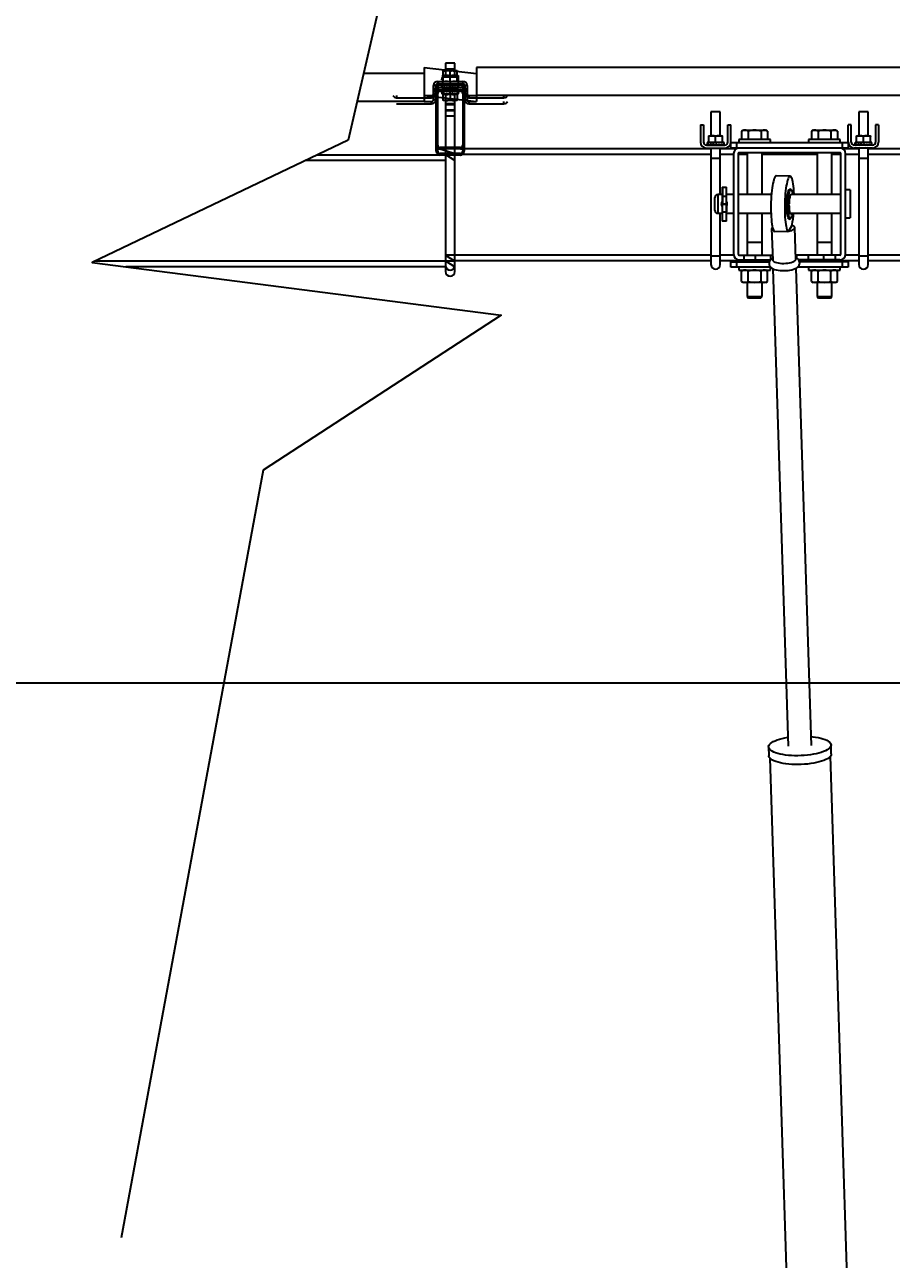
# Model space of a CAD drawing. Header units: feet. Extents: x -17 to 453, y -41 to 31.
# Drawn here: x 87.015 to 87.767, y 5.784 to 6.856 of the extents above; entities that cross this region are included whole.
import ezdxf
from ezdxf.enums import TextEntityAlignment as Align

# ---------------------------------------------------------------- set-up
doc = ezdxf.new("R2018")
doc.units = ezdxf.units.FT
doc.header["$MEASUREMENT"] = 0
doc.layers.add('ATI CENTER SUPPORT', color=7, linetype='Continuous')
doc.layers.add('G-ANNO-TEXT', color=1, linetype='Continuous')
doc.styles.add('NEI-A', font='arial.ttf')
doc.styles.get("Standard").update_dxf_attribs({"font": 'arial.ttf'})

# ---------------------------------------------------------------- blocks, each defined once
blk = doc.blocks.new('DETAIL_TITLE')
at = {"style": 'NEI-A', "flags": 8}
blk.add_attdef('#', text='', height=0.2, dxfattribs=at).set_placement((0.5922, -0.5109), align=Align.MIDDLE_CENTER)
at = {"lineweight": 30, "style": '', "flags": 104}
blk.add_attdef('DETAIL_TITLE', text='', height=0.2, dxfattribs=at).set_placement((0.9099, -0.5251), align=Align.BOTTOM_LEFT)
at = {"style": 'NEI-A'}
for tag, p in [('SCALE:', (0.9386, -0.7379)), ('1"_=_', (1.5474, -0.7379))]:
    blk.add_attdef(tag, text='', height=0.1, dxfattribs=at).set_placement(p, align=Align.BOTTOM_LEFT)

msp = doc.modelspace()

# ---------------------------------------------------------------- linework, layer by layer
at = {"color": 7, "linetype": 'Continuous', "lineweight": 25}
for p, q in [((87.36161, 6.81884), (87.40693, 6.81358)), ((87.36161, 6.81884), (87.36161, 6.7893)), ((87.38022, 6.82248), (87.38022, 6.81074)), ((87.38831, 6.82248), (87.38022, 6.82248)), ((87.38831, 6.81074), (87.38831, 6.82248)), ((87.40693, 6.81884), (87.40693, 6.7893)), ((87.37698, 6.81018), (87.37698, 6.80872)), ((87.37739, 6.81018), (87.37698, 6.81018)), ((87.37698, 6.80791), (87.37698, 6.80872)), ((87.37698, 6.80791), (87.37739, 6.80793)), ((87.37739, 6.81188), (87.37739, 6.8067)), ((87.37739, 6.81188), (87.39114, 6.81188)), ((87.3782, 6.81188), (87.3782, 6.81601)), ((87.3782, 6.81601), (87.39034, 6.81601)), ((87.3782, 6.8102), (87.3782, 6.81074)), ((87.3782, 6.81074), (87.39034, 6.81074)), ((87.3782, 6.80662), (87.3782, 6.8102)), ((87.38831, 6.81722), (87.38022, 6.81722)), ((87.38427, 6.81188), (87.38427, 6.81546)), ((87.38427, 6.80662), (87.38427, 6.81126)), ((87.39034, 6.81601), (87.39034, 6.81546)), ((87.39034, 6.81188), (87.39034, 6.81546)), ((87.39034, 6.81074), (87.39034, 6.8102)), ((87.39034, 6.80662), (87.39034, 6.8102)), ((87.39114, 6.81188), (87.39114, 6.8067)), ((87.39155, 6.81018), (87.39114, 6.81018)), ((87.39155, 6.80791), (87.39114, 6.80793)), ((87.39155, 6.80791), (87.39155, 6.81018)), ((87.3697, 6.79092), (87.3697, 6.80306)), ((87.37172, 6.80306), (87.3697, 6.80306)), ((87.37172, 6.7978), (87.3697, 6.7978)), ((87.37172, 6.79092), (87.37172, 6.80306)), ((87.37213, 6.746), (87.37213, 6.80144)), ((87.37334, 6.8067), (87.37334, 6.80468)), ((87.37334, 6.8067), (87.39519, 6.8067)), ((87.37334, 6.80468), (87.39519, 6.80468)), ((87.37334, 6.746), (87.37334, 6.80144)), ((87.37334, 6.80144), (87.37334, 6.79941)), ((87.37334, 6.80144), (87.39519, 6.80144)), ((87.37334, 6.79941), (87.39519, 6.79941)), ((87.37536, 6.80346), (87.39317, 6.80346)), ((87.37536, 6.7982), (87.39317, 6.7982)), ((87.37698, 6.80492), (87.37698, 6.80346)), ((87.37739, 6.80492), (87.37698, 6.80492)), ((87.37698, 6.80346), (87.37698, 6.80265)), ((87.37698, 6.80346), (87.3774, 6.80344)), ((87.37698, 6.80265), (87.37739, 6.80267)), ((87.37698, 6.80265), (87.37698, 6.8012)), ((87.37698, 6.8012), (87.39155, 6.8012)), ((87.37698, 6.7982), (87.37698, 6.79739)), ((87.37698, 6.7982), (87.3774, 6.79818)), ((87.37698, 6.79739), (87.37698, 6.79593)), ((87.37739, 6.80662), (87.37739, 6.80144)), ((87.37739, 6.80662), (87.39114, 6.80662)), ((87.37742, 6.80346), (87.37742, 6.80265)), ((87.37742, 6.80346), (87.37855, 6.80339)), ((87.37742, 6.7982), (87.37742, 6.79739)), ((87.37742, 6.7982), (87.37855, 6.79813)), ((87.3782, 6.79011), (87.3782, 6.8012)), ((87.37837, 6.80346), (87.37837, 6.80341)), ((87.37837, 6.7982), (87.37837, 6.79814)), ((87.37869, 6.80346), (87.37869, 6.80265)), ((87.37869, 6.80346), (87.37975, 6.80338)), ((87.37869, 6.7982), (87.37869, 6.79739)), ((87.37869, 6.7982), (87.37975, 6.79812)), ((87.37975, 6.80338), (87.37975, 6.80312)), ((87.37975, 6.79812), (87.37975, 6.79786)), ((87.38062, 6.80346), (87.38062, 6.80265)), ((87.38062, 6.80346), (87.38132, 6.80338)), ((87.38062, 6.7982), (87.38062, 6.79739)), ((87.38062, 6.7982), (87.38132, 6.79812)), ((87.38132, 6.80338), (87.38132, 6.8029)), ((87.38132, 6.79812), (87.38132, 6.79764)), ((87.383, 6.80346), (87.383, 6.80265)), ((87.383, 6.80265), (87.38553, 6.80346)), ((87.383, 6.80346), (87.38324, 6.80338)), ((87.383, 6.7982), (87.383, 6.79739)), ((87.383, 6.79739), (87.38553, 6.7982)), ((87.383, 6.7982), (87.38324, 6.79812)), ((87.38324, 6.80338), (87.38324, 6.80273)), ((87.38324, 6.79812), (87.38324, 6.79747)), ((87.38427, 6.806), (87.38427, 6.80144)), ((87.38427, 6.8012), (87.38427, 6.79065)), ((87.38553, 6.80346), (87.38553, 6.80265)), ((87.38553, 6.7982), (87.38553, 6.79739)), ((87.38791, 6.80346), (87.38721, 6.80338)), ((87.38791, 6.7982), (87.38721, 6.79812)), ((87.38791, 6.80346), (87.38791, 6.80265)), ((87.38791, 6.7982), (87.38791, 6.79739)), ((87.38985, 6.80346), (87.38878, 6.80338)), ((87.38985, 6.7982), (87.38878, 6.79812)), ((87.38985, 6.80346), (87.38985, 6.80265)), ((87.39111, 6.80346), (87.38985, 6.80339)), ((87.38985, 6.7982), (87.38985, 6.79739)), ((87.39111, 6.7982), (87.38985, 6.79813)), ((87.39016, 6.80341), (87.39016, 6.80346)), ((87.39016, 6.79814), (87.39016, 6.7982)), ((87.39034, 6.8012), (87.39034, 6.79011)), ((87.39111, 6.80346), (87.39111, 6.80265)), ((87.39155, 6.80346), (87.39111, 6.80344)), ((87.39111, 6.7982), (87.39111, 6.79739)), ((87.39155, 6.7982), (87.39111, 6.79818)), ((87.39114, 6.806), (87.39114, 6.80662)), ((87.39114, 6.806), (87.39114, 6.80144)), ((87.39155, 6.80492), (87.39114, 6.80492)), ((87.39155, 6.80265), (87.39114, 6.80267)), ((87.39155, 6.8012), (87.39155, 6.80492)), ((87.39155, 6.79593), (87.39155, 6.7982)), ((87.39519, 6.80468), (87.39519, 6.8067)), ((87.39519, 6.80144), (87.39519, 6.746)), ((87.39641, 6.80144), (87.39641, 6.746)), ((87.39681, 6.80306), (87.39681, 6.79092)), ((87.39883, 6.80306), (87.39681, 6.80306)), ((87.39883, 6.7978), (87.39681, 6.7978)), ((87.39883, 6.80306), (87.39883, 6.79092)), ((87.33773, 6.79456), (87.33773, 6.79254)), ((87.33773, 6.79254), (87.36808, 6.79254)), ((87.33773, 6.78728), (87.36808, 6.78728)), ((87.36161, 6.79456), (87.40693, 6.7893)), ((87.36161, 6.79456), (87.36808, 6.79456)), ((87.36161, 6.7893), (87.36808, 6.7893)), ((87.36808, 6.79254), (87.36808, 6.79456)), ((87.36808, 6.78728), (87.36808, 6.7893)), ((87.3697, 6.79618), (87.37172, 6.79618)), ((87.3697, 6.79092), (87.37172, 6.79092)), ((87.37698, 6.79593), (87.39155, 6.79593)), ((87.39034, 6.79537), (87.3782, 6.79537)), ((87.39034, 6.79011), (87.3782, 6.79011)), ((87.38022, 6.79537), (87.38022, 6.6416)), ((87.38022, 6.78738), (87.38113, 6.78647)), ((87.38022, 6.78738), (87.38831, 6.78738)), ((87.3874, 6.78647), (87.38113, 6.78647)), ((87.3874, 6.78647), (87.38831, 6.78738)), ((87.38831, 6.6416), (87.38831, 6.79537)), ((87.39681, 6.79618), (87.39883, 6.79618)), ((87.39681, 6.79092), (87.39883, 6.79092)), ((87.40045, 6.79456), (87.40045, 6.79254)), ((87.40045, 6.79456), (87.40693, 6.79456)), ((87.40045, 6.79254), (87.4308, 6.79254)), ((87.40045, 6.7893), (87.40045, 6.78728)), ((87.40045, 6.7893), (87.40693, 6.7893)), ((87.40045, 6.78728), (87.4308, 6.78728)), ((87.4308, 6.79254), (87.4308, 6.79456)), ((87.4308, 6.78728), (87.4308, 6.7893)), ((87.38022, 6.78212), (87.38113, 6.78121)), ((87.38022, 6.78212), (87.38831, 6.78212)), ((87.3874, 6.78121), (87.38113, 6.78121)), ((87.3874, 6.78121), (87.38831, 6.78212)), ((87.61066, 6.78037), (87.61066, 6.7595)), ((87.61876, 6.78037), (87.61066, 6.78037)), ((87.61876, 6.7595), (87.61876, 6.78037)), ((87.73893, 6.78037), (87.73893, 6.7595)), ((87.74703, 6.78037), (87.73893, 6.78037)), ((87.74703, 6.7595), (87.74703, 6.78037)), ((87.60156, 6.76907), (87.60156, 6.75397)), ((87.60156, 6.76907), (87.60413, 6.76907)), ((87.60413, 6.76907), (87.60413, 6.75397)), ((87.62529, 6.75397), (87.62529, 6.76907)), ((87.62529, 6.76907), (87.62786, 6.76907)), ((87.62786, 6.75397), (87.62786, 6.76907)), ((87.63879, 6.76429), (87.63728, 6.76342)), ((87.63879, 6.76429), (87.65821, 6.76429)), ((87.65971, 6.76342), (87.65821, 6.76429)), ((87.69948, 6.76429), (87.69798, 6.76342)), ((87.69948, 6.76429), (87.71891, 6.76429)), ((87.72041, 6.76342), (87.71891, 6.76429)), ((87.7324, 6.76907), (87.72983, 6.76907)), ((87.72983, 6.75397), (87.72983, 6.76907)), ((87.7324, 6.75397), (87.7324, 6.76907)), ((87.75356, 6.76907), (87.75356, 6.75397)), ((87.75613, 6.76907), (87.75356, 6.76907)), ((87.75613, 6.76907), (87.75613, 6.75397)), ((87.60743, 6.75367), (87.60743, 6.75221)), ((87.62199, 6.75367), (87.60743, 6.75367)), ((87.60864, 6.75367), (87.60864, 6.7595)), ((87.60864, 6.7595), (87.62078, 6.7595)), ((87.61471, 6.75367), (87.61471, 6.75895)), ((87.62078, 6.75367), (87.62078, 6.7595)), ((87.62199, 6.75221), (87.62199, 6.75367)), ((87.62786, 6.75369), (87.72983, 6.75369)), ((87.62786, 6.74803), (87.62786, 6.75369)), ((87.63272, 6.75369), (87.63272, 6.74883)), ((87.63474, 6.7562), (87.63474, 6.75369)), ((87.66226, 6.7562), (87.63474, 6.7562)), ((87.63728, 6.76342), (87.63728, 6.7562)), ((87.64289, 6.76342), (87.64289, 6.7562)), ((87.6541, 6.76342), (87.6541, 6.7562)), ((87.65971, 6.76342), (87.65971, 6.7562)), ((87.66226, 6.75369), (87.66226, 6.7562)), ((87.69544, 6.7562), (87.69544, 6.75369)), ((87.72295, 6.7562), (87.69544, 6.7562)), ((87.69798, 6.76342), (87.69798, 6.7562)), ((87.70359, 6.76342), (87.70359, 6.7562)), ((87.7148, 6.76342), (87.7148, 6.7562)), ((87.72041, 6.76342), (87.72041, 6.7562)), ((87.72295, 6.75369), (87.72295, 6.7562)), ((87.72497, 6.74883), (87.72497, 6.75369)), ((87.72983, 6.75369), (87.72983, 6.74803)), ((87.7357, 6.7514), (87.7357, 6.75367)), ((87.75026, 6.75367), (87.7357, 6.75367)), ((87.73691, 6.75367), (87.73691, 6.7595)), ((87.73691, 6.75895), (87.73691, 6.7595)), ((87.73691, 6.7595), (87.74905, 6.7595)), ((87.74298, 6.75367), (87.74298, 6.75895)), ((87.74905, 6.7595), (87.74905, 6.75895)), ((87.74905, 6.75367), (87.74905, 6.75895)), ((87.75026, 6.75221), (87.75026, 6.75367)), ((87.39317, 6.74276), (87.26854, 6.74276)), ((87.39317, 6.74924), (87.37536, 6.74924)), ((87.61066, 6.74803), (87.37536, 6.74803)), ((87.37536, 6.74803), (87.39317, 6.74276)), ((87.39317, 6.74398), (87.37536, 6.74398)), ((87.6067, 6.7514), (87.62272, 6.7514)), ((87.6067, 6.74883), (87.62272, 6.74883)), ((87.60743, 6.7514), (87.60743, 6.75221)), ((87.60743, 6.7514), (87.60787, 6.75143)), ((87.60787, 6.7514), (87.60787, 6.75221)), ((87.60787, 6.7514), (87.60913, 6.75148)), ((87.60881, 6.75146), (87.60881, 6.7514)), ((87.60913, 6.7514), (87.60913, 6.75221)), ((87.60913, 6.7514), (87.61019, 6.75148)), ((87.61066, 6.74883), (87.61066, 6.64767)), ((87.61107, 6.7514), (87.61107, 6.75221)), ((87.61107, 6.7514), (87.61176, 6.75148)), ((87.61597, 6.75221), (87.61344, 6.7514)), ((87.61344, 6.7514), (87.61344, 6.75221)), ((87.61573, 6.75148), (87.61573, 6.75214)), ((87.61597, 6.7514), (87.61573, 6.75148)), ((87.61597, 6.7514), (87.61597, 6.75221)), ((87.61766, 6.75148), (87.61766, 6.75197)), ((87.61835, 6.7514), (87.61766, 6.75148)), ((87.61835, 6.7514), (87.61835, 6.75221)), ((87.61876, 6.70837), (87.61876, 6.74883)), ((87.63246, 6.74803), (87.61876, 6.74803)), ((87.61923, 6.75148), (87.61923, 6.75174)), ((87.62029, 6.7514), (87.61923, 6.75148)), ((87.62029, 6.7514), (87.62029, 6.75221)), ((87.62155, 6.7514), (87.62042, 6.75147)), ((87.62061, 6.7514), (87.62061, 6.75146)), ((87.62155, 6.7514), (87.62155, 6.75221)), ((87.62199, 6.7514), (87.62158, 6.75143)), ((87.62199, 6.7514), (87.62199, 6.75221)), ((87.72983, 6.74883), (87.62786, 6.74883)), ((87.63029, 6.74398), (87.63029, 6.65658)), ((87.63433, 6.74398), (87.63433, 6.65658)), ((87.72255, 6.74479), (87.63514, 6.74479)), ((87.64202, 6.74479), (87.64202, 6.70837)), ((87.65497, 6.70837), (87.65497, 6.74479)), ((87.70272, 6.74479), (87.70272, 6.70837)), ((87.71567, 6.70837), (87.71567, 6.74479)), ((87.72336, 6.65658), (87.72336, 6.74398)), ((87.73893, 6.74803), (87.72523, 6.74803)), ((87.7274, 6.65658), (87.7274, 6.74398)), ((87.75099, 6.7514), (87.73497, 6.7514)), ((87.75099, 6.74883), (87.73497, 6.74883)), ((87.7357, 6.7514), (87.7357, 6.75221)), ((87.7357, 6.7514), (87.73614, 6.75143)), ((87.73614, 6.7514), (87.73614, 6.75221)), ((87.73614, 6.7514), (87.7374, 6.75148)), ((87.73614, 6.7514), (87.73614, 6.7514)), ((87.73708, 6.75146), (87.73708, 6.7514)), ((87.7374, 6.7514), (87.7374, 6.75221)), ((87.7374, 6.7514), (87.73846, 6.75148)), ((87.73893, 6.74883), (87.73893, 6.64767)), ((87.73934, 6.7514), (87.73934, 6.75221)), ((87.73934, 6.7514), (87.74003, 6.75148)), ((87.74425, 6.75221), (87.74172, 6.7514)), ((87.74172, 6.7514), (87.74172, 6.75221)), ((87.74401, 6.75148), (87.74401, 6.75214)), ((87.74425, 6.7514), (87.74401, 6.75148)), ((87.74425, 6.7514), (87.74425, 6.75221)), ((87.74593, 6.75148), (87.74593, 6.75197)), ((87.74662, 6.7514), (87.74593, 6.75148)), ((87.74662, 6.7514), (87.74662, 6.75221)), ((87.74703, 6.64767), (87.74703, 6.74883)), ((87.80518, 6.74803), (87.74703, 6.74803)), ((87.7475, 6.75148), (87.7475, 6.75174)), ((87.74856, 6.7514), (87.7475, 6.75148)), ((87.74856, 6.7514), (87.74856, 6.75221)), ((87.74983, 6.7514), (87.74869, 6.75147)), ((87.74888, 6.7514), (87.74888, 6.75146)), ((87.74983, 6.7514), (87.74983, 6.75221)), ((87.75026, 6.7514), (87.74985, 6.75143)), ((87.75026, 6.7514), (87.75026, 6.75221)), ((87.67934, 6.7244), (87.66738, 6.72469)), ((87.6204, 6.71499), (87.6204, 6.70044)), ((87.6204, 6.71499), (87.62383, 6.71499)), ((87.62056, 6.71499), (87.62056, 6.70028)), ((87.62383, 6.71499), (87.624, 6.71499)), ((87.624, 6.70044), (87.624, 6.71499)), ((87.73145, 6.71242), (87.7274, 6.71242)), ((87.73145, 6.71242), (87.73145, 6.68814)), ((87.6141, 6.69461), (87.6141, 6.70594)), ((87.6204, 6.70837), (87.61653, 6.70837)), ((87.6204, 6.6999), (87.6204, 6.70047)), ((87.6204, 6.70044), (87.6204, 6.70043)), ((87.6204, 6.69991), (87.6204, 6.68529)), ((87.6204, 6.69989), (87.6204, 6.69991)), ((87.62056, 6.7069), (87.62383, 6.7069)), ((87.62056, 6.70028), (87.62383, 6.70028)), ((87.62056, 6.70028), (87.62056, 6.70028)), ((87.62056, 6.70028), (87.62056, 6.70007)), ((87.62056, 6.70008), (87.62383, 6.70008)), ((87.62383, 6.70007), (87.62383, 6.70031)), ((87.62383, 6.70008), (87.62383, 6.68529)), ((87.62399, 6.70047), (87.62399, 6.69991)), ((87.62399, 6.70042), (87.624, 6.70044)), ((87.62399, 6.69989), (87.624, 6.6999)), ((87.63029, 6.70837), (87.624, 6.70837)), ((87.624, 6.6999), (87.624, 6.69338)), ((87.66313, 6.70837), (87.63433, 6.70837)), ((87.72336, 6.70837), (87.68016, 6.70837)), ((87.61653, 6.69218), (87.6204, 6.69218)), ((87.61876, 6.64767), (87.61876, 6.69218)), ((87.62399, 6.68529), (87.62399, 6.69338)), ((87.62399, 6.69218), (87.63029, 6.69218)), ((87.63433, 6.69218), (87.66277, 6.69218)), ((87.64202, 6.69218), (87.64202, 6.65577)), ((87.65497, 6.65577), (87.65497, 6.69218)), ((87.6793, 6.69218), (87.72336, 6.69218)), ((87.70272, 6.69218), (87.70272, 6.65577)), ((87.71567, 6.65577), (87.71567, 6.69218)), ((87.62399, 6.68529), (87.6204, 6.68529)), ((87.66333, 6.679), (87.66421, 6.65155)), ((87.68078, 6.68171), (87.67774, 6.67601)), ((87.68111, 6.68234), (87.68078, 6.68171)), ((87.68443, 6.65219), (87.68356, 6.67964)), ((87.7274, 6.68814), (87.73145, 6.68814)), ((87.67774, 6.67601), (87.66578, 6.6763)), ((87.38022, 6.65091), (87.38831, 6.64565)), ((87.61066, 6.65091), (87.38831, 6.65091)), ((87.64202, 6.65091), (87.61876, 6.65091)), ((87.62786, 6.64525), (87.62786, 6.65091)), ((87.62786, 6.6501), (87.66141, 6.6501)), ((87.63272, 6.6501), (87.63272, 6.64525)), ((87.63514, 6.65577), (87.66407, 6.65577)), ((87.63514, 6.65172), (87.66248, 6.65172)), ((87.63935, 6.65172), (87.63935, 6.65577)), ((87.64202, 6.65172), (87.64202, 6.6501)), ((87.64904, 6.65577), (87.64904, 6.65172)), ((87.65497, 6.6501), (87.65497, 6.65172)), ((87.66182, 6.65091), (87.65497, 6.65091)), ((87.66266, 6.65192), (87.66266, 6.65577)), ((87.72255, 6.65577), (87.68432, 6.65577)), ((87.72255, 6.65172), (87.68686, 6.65172)), ((87.70272, 6.65091), (87.68734, 6.65091)), ((87.72983, 6.6501), (87.68764, 6.6501)), ((87.69503, 6.65577), (87.69503, 6.65172)), ((87.70272, 6.65172), (87.70272, 6.6501)), ((87.70865, 6.65172), (87.70865, 6.65577)), ((87.71567, 6.6501), (87.71567, 6.65172)), ((87.73893, 6.65091), (87.71567, 6.65091)), ((87.71834, 6.65577), (87.71834, 6.65172)), ((87.72497, 6.64525), (87.72497, 6.6501)), ((87.72983, 6.65091), (87.72983, 6.64525)), ((87.80518, 6.65091), (87.74703, 6.65091)), ((87.38022, 6.64565), (87.10249, 6.64565)), ((87.66253, 6.64525), (87.62786, 6.64525)), ((87.63474, 6.64525), (87.63474, 6.64274)), ((87.63474, 6.64274), (87.66226, 6.64274)), ((87.63879, 6.64274), (87.63728, 6.64187)), ((87.63728, 6.63308), (87.63728, 6.64187)), ((87.64289, 6.63308), (87.64289, 6.64187)), ((87.6541, 6.63308), (87.6541, 6.64187)), ((87.65971, 6.64187), (87.65821, 6.64274)), ((87.65971, 6.63308), (87.65971, 6.64187)), ((87.66226, 6.64274), (87.66226, 6.64525)), ((87.66445, 6.64395), (87.67768, 6.22937)), ((87.6979, 6.23002), (87.68467, 6.64462)), ((87.72983, 6.64525), (87.68564, 6.64525)), ((87.69544, 6.64525), (87.69544, 6.64274)), ((87.69544, 6.64274), (87.72295, 6.64274)), ((87.69948, 6.64274), (87.69798, 6.64187)), ((87.69798, 6.63308), (87.69798, 6.64187)), ((87.70359, 6.63308), (87.70359, 6.64187)), ((87.7148, 6.63308), (87.7148, 6.64187)), ((87.72041, 6.64187), (87.71891, 6.64274)), ((87.72041, 6.63308), (87.72041, 6.64187)), ((87.72295, 6.64274), (87.72295, 6.64525)), ((87.63728, 6.63308), (87.63879, 6.63222)), ((87.65821, 6.63222), (87.63879, 6.63222)), ((87.64202, 6.63222), (87.64202, 6.61983)), ((87.65497, 6.61983), (87.65497, 6.63222)), ((87.65821, 6.63222), (87.65971, 6.63308)), ((87.69798, 6.63308), (87.69948, 6.63222)), ((87.71891, 6.63222), (87.69948, 6.63222)), ((87.70272, 6.63222), (87.70272, 6.61983)), ((87.71567, 6.61983), (87.71567, 6.63222)), ((87.71891, 6.63222), (87.72041, 6.63308)), ((87.64202, 6.61983), (87.64324, 6.61862)), ((87.64202, 6.61983), (87.65497, 6.61983)), ((87.65376, 6.61862), (87.64324, 6.61862)), ((87.65376, 6.61862), (87.65497, 6.61983)), ((87.70272, 6.61983), (87.70393, 6.61862)), ((87.70272, 6.61983), (87.71567, 6.61983)), ((87.71445, 6.61862), (87.70393, 6.61862)), ((87.71445, 6.61862), (87.71567, 6.61983)), ((87.66069, 6.22883), (87.66094, 6.22115)), ((87.71513, 6.22288), (87.71488, 6.23056)), ((87.66181, 6.21912), (87.68719, 5.42357)), ((87.73977, 5.42525), (87.71439, 6.2208))]:
    msp.add_line(p, q, dxfattribs=at)
at = {"color": 8, "linetype": 'Continuous', "lineweight": 25}
for p, q in [((87.38022, 6.78202), (87.38831, 6.78202)), ((87.38022, 6.77675), (87.38831, 6.77675)), ((87.38022, 6.74317), (87.38831, 6.73791)), ((87.61066, 6.74317), (87.38831, 6.74317)), ((87.63029, 6.74317), (87.61876, 6.74317)), ((87.64202, 6.74317), (87.63433, 6.74317)), ((87.70272, 6.74317), (87.65497, 6.74317)), ((87.72336, 6.74317), (87.71567, 6.74317)), ((87.73893, 6.74317), (87.7274, 6.74317)), ((87.80518, 6.74317), (87.74703, 6.74317)), ((87.38022, 6.73791), (87.25838, 6.73791)), ((87.61066, 6.73991), (87.61876, 6.73991)), ((87.73893, 6.73991), (87.74703, 6.73991)), ((87.61653, 6.70837), (87.61653, 6.69218)), ((87.6204, 6.7069), (87.62056, 6.7069)), ((87.62383, 6.7069), (87.624, 6.7069)), ((87.64202, 6.66718), (87.65497, 6.66718)), ((87.70272, 6.66718), (87.71567, 6.66718)), ((87.38831, 6.65051), (87.07594, 6.65051)), ((87.61066, 6.65577), (87.38022, 6.65577)), ((87.38022, 6.65577), (87.38831, 6.65051)), ((87.61876, 6.65496), (87.61066, 6.65496)), ((87.63036, 6.65577), (87.61876, 6.65577)), ((87.68532, 6.65312), (87.68532, 6.65577)), ((87.73893, 6.65577), (87.72733, 6.65577)), ((87.74703, 6.65496), (87.73893, 6.65496)), ((87.80518, 6.65577), (87.74703, 6.65577))]:
    msp.add_line(p, q, dxfattribs=at)
at = {"color": 7}
msp.add_lwpolyline([(87.46912, 7.5063), (87.29575, 6.75577), (87.07323, 6.6494), (87.42851, 6.60377), (87.22185, 6.46918), (87.09861, 5.80265)], dxfattribs=at)
at = {"color": 7, "linetype": 'Continuous', "lineweight": 25, "flags": 128}
for points in [[(87.66738, 6.72469), (87.66695, 6.72457), (87.6665, 6.72416), (87.66606, 6.72347), (87.66562, 6.72252), (87.6652, 6.7213), (87.6648, 6.71983), (87.66443, 6.71814), (87.66408, 6.71624), (87.66376, 6.71416), (87.66348, 6.71191), (87.66323, 6.70953), (87.66303, 6.70704), (87.66287, 6.70447), (87.66276, 6.70186), (87.6627, 6.69923), (87.66268, 6.69661), (87.66271, 6.69404), (87.6628, 6.69154), (87.66292, 6.68915), (87.6631, 6.68689), (87.66331, 6.68478), (87.66357, 6.68287), (87.66387, 6.68115), (87.6642, 6.67967), (87.66456, 6.67843), (87.66494, 6.67745), (87.66535, 6.67673), (87.66578, 6.6763)], [(87.68278, 6.70837), (87.68276, 6.70892), (87.68263, 6.71132), (87.68246, 6.71359), (87.68225, 6.71569), (87.68199, 6.71762), (87.6817, 6.71934), (87.68137, 6.72083), (87.68101, 6.72208), (87.68062, 6.72308), (87.68022, 6.7238), (87.67979, 6.72424), (87.67935, 6.7244), (87.67891, 6.72428), (87.67846, 6.72387), (87.67802, 6.72319), (87.67759, 6.72223), (87.67717, 6.72101), (87.67677, 6.71955), (87.67639, 6.71786), (87.67604, 6.71596), (87.67572, 6.71387), (87.67544, 6.71162), (87.6752, 6.70924), (87.67499, 6.70675), (87.67484, 6.70418), (87.67473, 6.70157), (87.67466, 6.69894), (87.67465, 6.69632), (87.67468, 6.69375), (87.67476, 6.69125), (87.67489, 6.68886), (87.67506, 6.6866), (87.67528, 6.6845), (87.67553, 6.68258), (87.67583, 6.68087), (87.67616, 6.67938), (87.67652, 6.67814), (87.67691, 6.67716), (87.67731, 6.67645), (87.67774, 6.67601)], [(87.62383, 6.71499), (87.62383, 6.7004), (87.62383, 6.70028)], [(87.67862, 6.68715), (87.6785, 6.68712), (87.67817, 6.68723), (87.67786, 6.68762), (87.67757, 6.6883), (87.67731, 6.68924), (87.67708, 6.69042), (87.67688, 6.69182), (87.67673, 6.69341), (87.67662, 6.69515), (87.67656, 6.69699), (87.67655, 6.69891), (87.67659, 6.70086), (87.67668, 6.70279), (87.67682, 6.70466), (87.67699, 6.70642), (87.67721, 6.70805), (87.67746, 6.7095), (87.67774, 6.71075), (87.67804, 6.71175), (87.67836, 6.7125), (87.67869, 6.71296), (87.67902, 6.71315), (87.67924, 6.7131)], [(87.68013, 6.68824), (87.67981, 6.68778), (87.67949, 6.68762), (87.67917, 6.68774), (87.67887, 6.68815), (87.67858, 6.68885), (87.67833, 6.68981), (87.67811, 6.691), (87.67792, 6.69242), (87.67778, 6.69401), (87.67769, 6.69575), (87.67764, 6.69759), (87.67765, 6.69948), (87.6777, 6.70139), (87.6778, 6.70328), (87.67795, 6.70508), (87.67814, 6.70678), (87.67836, 6.70831), (87.67863, 6.70965), (87.67891, 6.71077), (87.67922, 6.71164), (87.67954, 6.71224), (87.67986, 6.71256), (87.68018, 6.71258), (87.68049, 6.71231), (87.68079, 6.71175), (87.68106, 6.71092), (87.6813, 6.70984), (87.6815, 6.70853), (87.68152, 6.70837)], [(87.6205, 6.70029), (87.62052, 6.70028), (87.62056, 6.70028)], [(87.67951, 6.70779), (87.67926, 6.70718), (87.67903, 6.7063), (87.67882, 6.7052), (87.67865, 6.70392), (87.67851, 6.7025), (87.67843, 6.701), (87.67839, 6.69946), (87.6784, 6.69795), (87.67845, 6.69651), (87.67856, 6.6952), (87.67871, 6.69407), (87.6789, 6.69316), (87.67911, 6.6925), (87.67935, 6.69212), (87.67961, 6.69202), (87.67984, 6.69218)], [(87.67986, 6.70818), (87.67977, 6.70813), (87.67951, 6.70779)], [(87.66406, 6.68023), (87.66365, 6.67983), (87.66337, 6.67929), (87.66337, 6.67876), (87.66366, 6.67825), (87.66422, 6.67776), (87.66499, 6.67734)], [(87.67808, 6.67665), (87.67952, 6.67697), (87.68079, 6.67736), (87.68185, 6.67781), (87.68268, 6.6783), (87.68324, 6.67882), (87.68352, 6.67935), (87.68352, 6.67988), (87.68323, 6.6804), (87.68267, 6.68088), (87.68184, 6.68133), (87.68078, 6.68171)], [(87.66159, 6.65056), (87.66122, 6.64961), (87.66107, 6.64864), (87.66117, 6.64759), (87.66149, 6.64665), (87.66199, 6.64584), (87.66263, 6.64514), (87.66342, 6.64452), (87.66444, 6.64395), (87.66576, 6.64343), (87.6673, 6.64301), (87.66892, 6.6427), (87.67061, 6.64251), (87.67234, 6.6424), (87.6741, 6.64239), (87.67585, 6.64246), (87.67759, 6.64262), (87.67926, 6.64287), (87.68086, 6.6432), (87.68237, 6.64362), (87.68378, 6.64415), (87.6851, 6.64485), (87.68607, 6.64557), (87.68678, 6.64632), (87.68731, 6.64716), (87.68765, 6.64808), (87.68777, 6.64905), (87.68764, 6.65009), (87.6873, 6.65102), (87.6868, 6.65181), (87.68614, 6.6525), (87.68533, 6.65312), (87.68439, 6.65363)], [(87.66421, 6.65155), (87.66436, 6.65104), (87.66479, 6.65053), (87.6655, 6.65007), (87.66647, 6.64965), (87.66766, 6.6493), (87.66904, 6.64902), (87.67057, 6.64882), (87.67221, 6.64872), (87.67391, 6.6487), (87.67563, 6.64877), (87.6773, 6.64893), (87.67889, 6.64918), (87.68035, 6.6495), (87.68164, 6.6499), (87.68271, 6.65035), (87.68354, 6.65084), (87.68411, 6.65136), (87.6844, 6.6519), (87.68443, 6.65219)], [(87.68327, 6.22121), (87.68055, 6.22132), (87.6779, 6.22152), (87.67536, 6.22181), (87.67295, 6.22218), (87.67069, 6.22263), (87.66862, 6.22316), (87.66676, 6.22375), (87.66511, 6.22441), (87.6637, 6.22512), (87.66255, 6.22588), (87.66167, 6.22668), (87.66107, 6.22752), (87.66074, 6.22837), (87.66071, 6.22925), (87.66096, 6.23012), (87.6615, 6.23099), (87.66231, 6.23185), (87.6634, 6.23269), (87.66474, 6.23349), (87.66633, 6.23425), (87.66814, 6.23497), (87.67016, 6.23563), (87.67237, 6.23622), (87.67475, 6.23675), (87.67726, 6.2372), (87.67743, 6.23723)], [(87.69765, 6.23787), (87.69896, 6.23774), (87.70144, 6.23741), (87.70378, 6.237), (87.70594, 6.23651), (87.70791, 6.23595), (87.70967, 6.23532), (87.7112, 6.23464), (87.71248, 6.2339), (87.7135, 6.23312), (87.71424, 6.2323), (87.7147, 6.23145), (87.71488, 6.23058), (87.71478, 6.22971), (87.71438, 6.22884), (87.71371, 6.22797), (87.71275, 6.22712), (87.71154, 6.2263), (87.71007, 6.22552), (87.70837, 6.22478), (87.70645, 6.22409), (87.70433, 6.22346), (87.70203, 6.2229), (87.69959, 6.22241), (87.69702, 6.222), (87.69435, 6.22167), (87.69161, 6.22142), (87.68883, 6.22126), (87.68604, 6.22119), (87.68327, 6.22121)], [(87.68351, 6.21353), (87.68079, 6.21364), (87.67814, 6.21384), (87.6756, 6.21413), (87.67319, 6.2145), (87.67094, 6.21495), (87.66887, 6.21547), (87.667, 6.21607), (87.66535, 6.21672), (87.66395, 6.21744), (87.6628, 6.2182), (87.66192, 6.219), (87.66131, 6.21983), (87.66099, 6.22069), (87.66094, 6.22115)], [(87.71513, 6.22288), (87.71502, 6.22203), (87.71463, 6.22115), (87.71395, 6.22029), (87.713, 6.21944), (87.71178, 6.21862), (87.71032, 6.21783), (87.70861, 6.21709), (87.70669, 6.21641), (87.70457, 6.21578), (87.70228, 6.21522), (87.69983, 6.21473), (87.69726, 6.21431), (87.69459, 6.21398), (87.69185, 6.21374), (87.68908, 6.21358), (87.68629, 6.21351), (87.68351, 6.21353)]]:
    msp.add_lwpolyline(points, dxfattribs=at)
at = {"color": 8, "linetype": 'Continuous', "lineweight": 25, "flags": 128}
for points in [[(87.6204, 6.70172), (87.6204, 6.7017), (87.6204, 6.7017)], [(87.62399, 6.70042), (87.624, 6.70043), (87.624, 6.70044)], [(87.624, 6.7017), (87.624, 6.70172)], [(87.6204, 6.69862), (87.6204, 6.69865), (87.6204, 6.69865)]]:
    msp.add_lwpolyline(points, dxfattribs=at)
at = {"color": 7, "linetype": 'Continuous', "lineweight": 25}
for centre, radius, start, end in [((87.38098, 6.80106), 0.01082, 90.83441, 109.42175), ((87.38136, 6.80651), 0.00949, 90.78245, 109.47371), ((87.38136, 6.80125), 0.00949, 90.78245, 109.47371), ((87.38068, 6.80112), 0.01076, 70.5263, 89.21755), ((87.38114, 6.80671), 0.0093, 70.33173, 89.41212), ((87.38114, 6.80144), 0.0093, 70.33173, 89.41212), ((87.38745, 6.80643), 0.00958, 90.86772, 109.38844), ((87.38786, 6.80109), 0.01079, 90.8115, 109.44466), ((87.38745, 6.80117), 0.00958, 90.86772, 109.38844), ((87.38717, 6.80652), 0.00949, 70.52369, 89.22015), ((87.38717, 6.80126), 0.00949, 70.52369, 89.22015), ((87.38753, 6.80098), 0.0109, 70.64771, 89.09614), ((87.37334, 6.80306), 0.00364, 90, 180), ((87.37334, 6.7978), 0.00364, 90, 180), ((87.37334, 6.80306), 0.00162, 90, 180), ((87.37334, 6.7978), 0.00162, 90, 180), ((87.37536, 6.80144), 0.00324, 90, 180), ((87.37536, 6.79618), 0.00324, 90, 180), ((87.37536, 6.80144), 0.00202, 90, 180), ((87.37536, 6.79618), 0.00202, 90, 180), ((87.38098, 6.7958), 0.01082, 90.83441, 109.42175), ((87.38068, 6.79586), 0.01076, 70.5263, 89.21755), ((87.38786, 6.79583), 0.01079, 90.8115, 109.44466), ((87.38753, 6.79572), 0.0109, 70.64771, 89.09614), ((87.39317, 6.80144), 0.00324, 0, 90), ((87.39317, 6.80144), 0.00202, 0, 90), ((87.39317, 6.79618), 0.00324, 0, 90), ((87.39317, 6.79618), 0.00202, 0, 90), ((87.39519, 6.80306), 0.00364, 0, 90), ((87.39519, 6.80306), 0.00162, 0, 90), ((87.39519, 6.7978), 0.00364, 0, 90), ((87.39519, 6.7978), 0.00162, 0, 90), ((87.33773, 6.79618), 0.00364, 206.3878, 270), ((87.36808, 6.79618), 0.00162, 270, 360), ((87.36808, 6.79618), 0.00364, 270, 360), ((87.36808, 6.79092), 0.00162, 270, 0), ((87.36808, 6.79092), 0.00364, 270, 360), ((87.38138, 6.80499), 0.00962, 250.65412, 269.08972), ((87.38138, 6.79973), 0.00962, 250.65412, 269.08972), ((87.3811, 6.80486), 0.00949, 270.78245, 289.47371), ((87.3811, 6.7996), 0.00949, 270.78245, 289.47371), ((87.38743, 6.80486), 0.00949, 250.52369, 269.22015), ((87.38743, 6.7996), 0.00949, 250.52369, 269.22015), ((87.38716, 6.80495), 0.00958, 270.86772, 289.38844), ((87.38716, 6.79969), 0.00958, 270.86772, 289.38844), ((87.40045, 6.79618), 0.00364, 180, 270), ((87.40045, 6.79092), 0.00364, 180, 270), ((87.40045, 6.79618), 0.00162, 180, 270), ((87.40045, 6.79092), 0.00162, 180, 270), ((87.4308, 6.79618), 0.00364, 270, 333.6122), ((87.4308, 6.79092), 0.00364, 270, 333.6122), ((87.64023, 6.75887), 0.00542, 91.48681, 122.89744), ((87.63997, 6.75895), 0.00534, 56.85863, 88.75713), ((87.6488, 6.7438), 0.02049, 90.83627, 106.75168), ((87.64831, 6.74454), 0.01975, 72.94896, 89.46309), ((87.65705, 6.75887), 0.00542, 91.48681, 122.89744), ((87.65679, 6.75895), 0.00534, 56.85863, 88.75713), ((87.70092, 6.75887), 0.00542, 91.48681, 122.89744), ((87.70067, 6.75895), 0.00534, 56.85863, 88.75713), ((87.70949, 6.7438), 0.02049, 90.83627, 106.75168), ((87.70901, 6.74454), 0.01975, 72.94896, 89.46309), ((87.71774, 6.75887), 0.00542, 91.48681, 122.89744), ((87.71749, 6.75895), 0.00534, 56.85863, 88.75713), ((87.6067, 6.75397), 0.00514, 180, 270), ((87.6067, 6.75397), 0.00257, 180, 270), ((87.6118, 6.75001), 0.00949, 90.78245, 109.47371), ((87.61152, 6.74988), 0.00962, 70.65412, 89.08972), ((87.61787, 6.75001), 0.00949, 90.78245, 109.47371), ((87.61765, 6.7502), 0.0093, 70.33173, 89.41212), ((87.62272, 6.75397), 0.00257, 270, 0), ((87.62272, 6.75397), 0.00514, 270, 0), ((87.73497, 6.75397), 0.00514, 180, 270), ((87.73497, 6.75397), 0.00257, 180, 270), ((87.74008, 6.75001), 0.00949, 90.78245, 109.47371), ((87.73979, 6.74988), 0.00962, 70.65412, 89.08972), ((87.74615, 6.75001), 0.00949, 90.78245, 109.47371), ((87.74592, 6.7502), 0.0093, 70.33173, 89.41212), ((87.75099, 6.75397), 0.00257, 270, 0), ((87.75099, 6.75397), 0.00514, 270, 0), ((87.37536, 6.75126), 0.00324, 180, 270), ((87.37536, 6.746), 0.00324, 180, 270), ((87.37536, 6.75126), 0.00202, 180, 270), ((87.37536, 6.746), 0.00202, 180, 270), ((87.39317, 6.75126), 0.00202, 270, 0), ((87.39317, 6.75126), 0.00324, 270, 0), ((87.39317, 6.746), 0.00202, 270, 0), ((87.39317, 6.746), 0.00324, 270, 0), ((87.63514, 6.74398), 0.00486, 90, 180), ((87.63514, 6.74398), 0.000809, 90, 180), ((87.72255, 6.74398), 0.00486, 0, 90), ((87.72255, 6.74398), 0.000809, 0, 90), ((87.67278, 6.70028), 0.01436, 58.61777, 63.24132), ((87.61653, 6.70594), 0.00243, 90, 180), ((87.62186, 6.70038), 0.0023, 129.61726, 182.50242), ((87.62193, 6.7002), 0.00236, 178.14454, 231.82812), ((87.62056, 6.70171), 0.000162, 175.60838, 184.39162), ((87.62056, 6.70044), 0.000162, 180, 270), ((87.62056, 6.69991), 0.000162, 90, 184.57531), ((87.62056, 6.69991), 0.000162, 90, 185.53597), ((87.62383, 6.70044), 0.000162, 270, 0), ((87.62383, 6.69991), 0.000162, 351.05084, 90.0238), ((87.62222, 6.70028), 0.00261, 310.14747, 47.07828), ((87.62383, 6.70171), 0.000162, 356.40664, 4.43882), ((87.61653, 6.69461), 0.00243, 180, 270), ((87.62056, 6.69864), 0.000162, 175.60838, 187.7827), ((87.62229, 7.19064), 0.49726, 269.7823, 270.17843), ((87.62388, 6.69814), 0.00476, 269.47582, 271.41793), ((87.66658, 6.69399), 0.01472, 337.0238, 352.95591), ((87.59502, 6.69879), 0.08765, 349.18276, 355.67594), ((87.67278, 6.70028), 0.01436, 293.99961, 298.62315), ((87.38427, 6.64686), 0.00405, 180, 360), ((87.61471, 6.64767), 0.00405, 180, 360), ((87.63514, 6.65658), 0.00486, 180, 270), ((87.63514, 6.65658), 0.000809, 180, 270), ((87.66663, 6.64774), 0.00577, 115.32955, 150.84953), ((87.72255, 6.65658), 0.00486, 270, 0), ((87.72255, 6.65658), 0.000809, 270, 0), ((87.74298, 6.64767), 0.00405, 180, 360), ((87.38427, 6.6416), 0.00405, 180, 0), ((87.64031, 6.63707), 0.00568, 92.20839, 122.17586), ((87.63996, 6.63737), 0.00537, 56.95259, 88.66316), ((87.64872, 6.62275), 0.01999, 90.63377, 106.95418), ((87.6482, 6.62224), 0.0205, 73.25241, 89.15964), ((87.6571, 6.63716), 0.00558, 91.94388, 122.44037), ((87.6567, 6.6371), 0.00564, 57.72395, 87.8918), ((87.701, 6.63707), 0.00568, 92.20839, 122.17586), ((87.70066, 6.63737), 0.00537, 56.95259, 88.66316), ((87.70941, 6.62275), 0.01999, 90.63377, 106.95418), ((87.70889, 6.62224), 0.0205, 73.25241, 89.15964), ((87.71779, 6.63716), 0.00558, 91.94388, 122.44037), ((87.7174, 6.6371), 0.00564, 57.72395, 87.8918), ((87.64031, 6.63789), 0.00568, 237.82414, 267.79161), ((87.63996, 6.63759), 0.00537, 271.33684, 303.04741), ((87.64872, 6.6522), 0.01999, 253.04582, 269.36623), ((87.6482, 6.65272), 0.0205, 270.84036, 286.74759), ((87.6571, 6.63779), 0.00558, 237.55963, 268.05612), ((87.6567, 6.63785), 0.00564, 272.1082, 302.27605), ((87.701, 6.63789), 0.00568, 237.82414, 267.79161), ((87.70066, 6.63759), 0.00537, 271.33684, 303.04741), ((87.70941, 6.6522), 0.01999, 253.04582, 269.36623), ((87.70889, 6.65272), 0.0205, 270.84036, 286.74759), ((87.71779, 6.63779), 0.00558, 237.55963, 268.05612), ((87.7174, 6.63785), 0.00564, 272.1082, 302.27605)]:
    msp.add_arc(centre, radius, start, end, dxfattribs=at)
at = {"color": 8, "linetype": 'Continuous', "lineweight": 25}
for centre, start, end in [((87.62056, 6.70044), 178.82198, 269.99339), ((87.62056, 6.69991), 90.00692, 185.54135)]:
    msp.add_arc(centre, 0.000162, start, end, dxfattribs=at)
at = {"color": 7, "linetype": 'Continuous', "lineweight": 25}
for centre, major_axis, ratio, start_param, end_param in [((87.38427, 6.80832), (0.00728, 0.00045), 0.3139957, 2.7731698, 3.1222356), ((87.38427, 6.80832), (0.00728, 0.00045), 0.3139957, 5.9147624, 6.2638283), ((87.38427, 6.80306), (0.00728, 0.00045), 0.3139957, 2.7731698, 3.1222356), ((87.38427, 6.7978), (0.00728, 0.00045), 0.3139957, 2.7731698, 3.1222356), ((87.38427, 6.80306), (0.00728, 0.00126), 0.2696128, 2.3968839, 2.7459498), ((87.38427, 6.7978), (0.00728, 0.00126), 0.2696128, 2.3968839, 2.7459498), ((87.38427, 6.80306), (0.00727, 0.00186), 0.1935412, 2.0450356, 2.3941015), ((87.38427, 6.7978), (0.00727, 0.00186), 0.1935412, 2.0450356, 2.3941015), ((87.38427, 6.80306), (0.00728, 0.00221), 0.1002607, 1.7148622, 2.0639281), ((87.38427, 6.7978), (0.00728, 0.00221), 0.1002607, 1.7148622, 2.0639281), ((87.38427, 6.80306), (0.00728, 0.00221), 0.1002607, 4.8564549, 5.2055207), ((87.38427, 6.80306), (0.00589, 0.00179), 0.1002607, 4.8980999, 5.2055207), ((87.38427, 6.7978), (0.00728, 0.00221), 0.1002607, 4.8564549, 5.2055207), ((87.38427, 6.7978), (0.00589, 0.00179), 0.1002607, 4.8980999, 5.2055207), ((87.38427, 6.80306), (0.00727, 0.00186), 0.1935412, 5.1866283, 5.5356941), ((87.38427, 6.80306), (0.00589, 0.0015), 0.1935412, 5.328746, 5.5356941), ((87.38427, 6.7978), (0.00727, 0.00186), 0.1935412, 5.1866283, 5.5356941), ((87.38427, 6.7978), (0.00589, 0.0015), 0.1935412, 5.328746, 5.5356941), ((87.38427, 6.80306), (0.00728, 0.00126), 0.2696128, 5.5384766, 5.8875424), ((87.38427, 6.7978), (0.00728, 0.00126), 0.2696128, 5.5384766, 5.8875424), ((87.38427, 6.80306), (0.00728, 0.00045), 0.3139957, 5.9147624, 6.2638283), ((87.38427, 6.7978), (0.00728, 0.00045), 0.3139957, 5.9147624, 6.2638283), ((87.61471, 6.75181), (0.00728, 0.00045), 0.3139957, 2.7731698, 3.1222356), ((87.61471, 6.75181), (0.00728, 0.00126), 0.2696128, 2.3968839, 2.7459498), ((87.61471, 6.75181), (0.00727, 0.00186), 0.1935412, 2.0450356, 2.3941015), ((87.61471, 6.75181), (0.00589, 0.0015), 0.1935412, 2.1871534, 2.3941015), ((87.61471, 6.75181), (0.00728, 0.00221), 0.1002607, 1.7148622, 2.0639281), ((87.61471, 6.75181), (0.00589, 0.00179), 0.1002607, 1.7565073, 2.0639281), ((87.61471, 6.75181), (0.00728, 0.00221), 0.1002607, 4.8564549, 5.2055207), ((87.61471, 6.75181), (0.00727, 0.00186), 0.1935412, 5.1866283, 5.5356941), ((87.61471, 6.75181), (0.00728, 0.00126), 0.2696128, 5.5384766, 5.8875424), ((87.61471, 6.75181), (0.00728, 0.00045), 0.3139957, 5.9147624, 6.2638283), ((87.74298, 6.75181), (0.00728, 0.00045), 0.3139957, 2.7731698, 3.1222356), ((87.74298, 6.75181), (0.00728, 0.00126), 0.2696128, 2.3968839, 2.7459498), ((87.74298, 6.75181), (0.00727, 0.00186), 0.1935412, 2.0450356, 2.3941015), ((87.74298, 6.75181), (0.00589, 0.0015), 0.1935412, 2.1871534, 2.3941015), ((87.74298, 6.75181), (0.00728, 0.00221), 0.1002607, 1.7148622, 2.0639281), ((87.74298, 6.75181), (0.00589, 0.00179), 0.1002607, 1.7565073, 2.0639281), ((87.74298, 6.75181), (0.00728, 0.00221), 0.1002607, 4.8564549, 5.2055207), ((87.74298, 6.75181), (0.00727, 0.00186), 0.1935412, 5.1866283, 5.5356941), ((87.74298, 6.75181), (0.00728, 0.00126), 0.2696128, 5.5384766, 5.8875424), ((87.74298, 6.75181), (0.00728, 0.00045), 0.3139957, 5.9147624, 6.2638283)]:
    msp.add_ellipse(centre, major_axis=major_axis, ratio=ratio, start_param=start_param, end_param=end_param, dxfattribs=at)
at = {"layer": 'ATI CENTER SUPPORT', "color": 1}
for p, q in [((88.25506, 6.81884), (87.40693, 6.81884)), ((87.36161, 6.81358), (87.3091, 6.81358)), ((87.36161, 6.7893), (87.3035, 6.7893)), ((88.25506, 6.79456), (87.40693, 6.79456))]:
    msp.add_line(p, q, dxfattribs=at)

# ---------------------------------------------------------------- block references
at = {"layer": 'G-ANNO-TEXT'}
ref = msp.add_blockref('DETAIL_TITLE', (9.90128, 15.51621), dxfattribs=at)
lines = msp.add_mtext('{\\LSTEEL SUPPORT POST GROUNDING (BELOW GRADE)}', dxfattribs={"layer": '0', "insert": (10.81118, 15.29107), "char_height": 7.5055471, "attachment_point": 1})
ref.add_attrib('DETAIL_TITLE', '', (10.81118, 15.29107)).embed_mtext(lines)
ref = msp.add_blockref('DETAIL_TITLE', (0.15596, 15.44212), dxfattribs=at)
lines = msp.add_mtext('{\\LMECHANICAL COMPRESSION SPLIT BOLT "TEE" CONNECTION}', dxfattribs={"layer": '0', "insert": (1.06586, 15.21699), "char_height": 8.503693, "attachment_point": 1})
ref.add_attrib('DETAIL_TITLE', '', (1.06586, 15.21699)).embed_mtext(lines)

doc.saveas('drawing.dxf')
